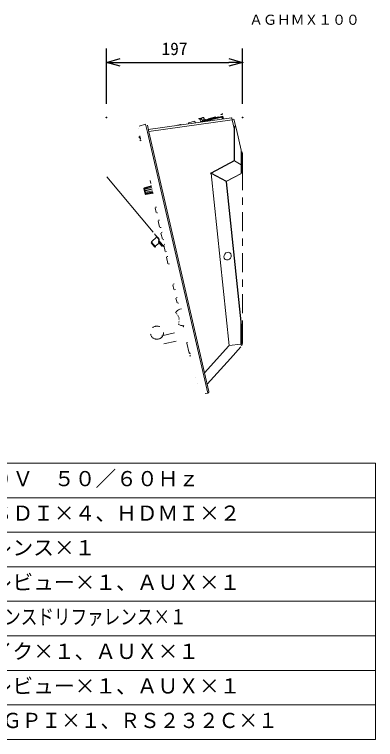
# Model space of a CAD drawing. Units: millimetres, scale not verified. Extents: x -63 to 62, y -56 to 57.
# Drawn here: x 10.3 to 62.5, y -56.5 to 48.4 of the extents above; entities that cross this region are included whole.
import ezdxf
from ezdxf.enums import TextEntityAlignment as Align

# ---------------------------------------------------------------- set-up
doc = ezdxf.new("R2010")
doc.units = ezdxf.units.MM
doc.header["$LTSCALE"] = 0.125
doc.header["$PDMODE"] = 32
doc.header["$PDSIZE"] = 0.0625
doc.linetypes.add('USER1', pattern=[47.5, 22, -8.5, 8.5, -8.5])
for name, color, linetype in [('0-0_0', 7, 'Continuous'), ('0-2_MOJI1', 7, 'Continuous'), ('0-3_TOUROKU', 7, 'Continuous'), ('0-4_DEFPOINTS', 7, 'Continuous'), ('0-6_SUNPO', 7, 'Continuous')]:
    doc.layers.add(name, color=color, linetype=linetype)
doc.layers.add('0-1_WAKU', color=1, linetype='Continuous', lineweight=18)
doc.layers.add('0-5_GAIKEI', color=1, linetype='Continuous', lineweight=18)
doc.styles.add('ＭＳ ゴシック', font='')
doc.styles.get('ＭＳ ゴシック').set_extended_font_data('MS Gothic')

# ---------------------------------------------------------------- blocks, each defined once
blk = doc.blocks.new('_OPEN30')
at = {"layer": '0-0_0'}
blk.add_line((0, 0), (-1, 0), dxfattribs=at)
blk.add_lwpolyline([(-1, 0.26795), (0, 0), (-1, -0.26795)], dxfattribs=at)
blk = doc.blocks.new('D5')
at = {"layer": '0-4_DEFPOINTS'}
for p in [(41.1202, 46.2364), (21.4202, 38.2364), (41.1202, 38.2364)]:
    blk.add_point(p, dxfattribs=at)
at = {"layer": '0-6_SUNPO'}
for p, q in [((21.4202, 40.2364), (21.4202, 48.2364)), ((41.1202, 40.2364), (41.1202, 48.2364)), ((23.4202, 46.2364), (39.1202, 46.2364))]:
    blk.add_line(p, q, dxfattribs=at)
at = {"layer": '0-6_SUNPO', "xscale": 2, "yscale": 2, "rotation": 180}
blk.add_blockref('_OPEN30', (21.4202, 46.2364), dxfattribs=at)
at = {"layer": '0-6_SUNPO', "xscale": 2, "yscale": 2}
blk.add_blockref('_OPEN30', (41.1202, 46.2364), dxfattribs=at)
at = {"layer": '0-6_SUNPO', "style": 'ＭＳ ゴシック'}
blk.add_text('197', height=1.833, dxfattribs=at).set_placement((29.3952, 46.7364), align=Align.BOTTOM_LEFT)

msp = doc.modelspace()

# ---------------------------------------------------------------- linework, layer by layer
at = {"layer": '0-1_WAKU', "color": 4}
for p, q in [((62.4936, -16.4962), (-62.5064, -16.4962)), ((62.4936, -56.4962), (62.4936, -16.4962)), ((-62.5064, -56.4962), (62.4936, -56.4962))]:
    msp.add_line(p, q, dxfattribs=at)
at = {"layer": '0-1_WAKU'}
for p, q in [((-62.5064, -21.4962), (62.4936, -21.4962)), ((-62.5064, -26.4962), (62.4936, -26.4962)), ((-62.5064, -31.4962), (62.4936, -31.4962)), ((-62.5064, -36.4962), (62.4936, -36.4962)), ((-62.5064, -41.4962), (62.4936, -41.4962)), ((-62.5064, -46.4962), (62.4936, -46.4962)), ((-62.5064, -51.4962), (62.4936, -51.4962))]:
    msp.add_line(p, q, dxfattribs=at)
at = {"layer": '0-5_GAIKEI'}
for p, q in [((37.2795, 32.9678), (40.2416, 33.6517)), ((39.7855, 33.649), (37.8868, 33.2107)), ((39.3602, 33.6021), (38.2884, 33.3547)), ((39.3714, 33.5534), (39.3602, 33.6021)), ((39.808, 33.5516), (39.7855, 33.649)), ((40.2416, 33.6517), (40.2709, 33.6584)), ((40.2416, 33.6517), (40.2641, 33.5542)), ((40.4148, 33.7019), (40.3738, 33.6925)), ((40.3908, 33.5835), (40.4497, 33.3283)), ((40.4994, 33.3353), (40.4148, 33.7019)), ((29.5013, 31.4184), (29.2356, 32.5691)), ((41.7455, 33.2089), (29.7019, 31.5162)), ((36.3482, 32.9786), (35.4226, 32.7649)), ((35.4226, 32.7649), (35.4546, 32.6263)), ((36.3989, 32.759), (36.3482, 32.9786)), ((36.9475, 33.3838), (37.0449, 33.4063)), ((36.9475, 33.3838), (36.9587, 33.3351)), ((37.0561, 33.3576), (36.9587, 33.3351)), ((37.0449, 33.4063), (37.0561, 33.3576)), ((37.0561, 33.3576), (37.3972, 33.4363)), ((37.0591, 33.3201), (37.212, 32.943)), ((37.2047, 32.9608), (37.1993, 32.9596)), ((37.2046, 32.9368), (37.1993, 32.9596)), ((37.2503, 32.9611), (37.2795, 32.9678)), ((37.2986, 32.8855), (37.2795, 32.9678)), ((37.4651, 33.0107), (37.3236, 33.3597)), ((37.3859, 33.485), (37.4834, 33.5075)), ((37.4946, 33.4588), (37.3972, 33.4363)), ((40.2641, 33.5542), (37.4743, 32.9101)), ((37.4819, 33.0672), (37.6967, 33.1168)), ((37.4819, 33.0672), (37.486, 33.0378)), ((37.4834, 33.5075), (37.5321, 33.5188)), ((37.4834, 33.5075), (37.4946, 33.4588)), ((37.4946, 33.4588), (37.5433, 33.47)), ((37.5321, 33.5188), (37.5801, 33.5299)), ((37.5321, 33.5188), (37.5433, 33.47)), ((37.5914, 33.4811), (37.5433, 33.47)), ((37.642, 33.226), (37.5859, 33.213)), ((37.6514, 33.4437), (37.6986, 33.239)), ((37.6748, 33.2115), (37.6967, 33.1168)), ((37.6967, 33.1168), (37.9116, 33.1664)), ((37.6967, 33.1168), (37.7034, 33.088)), ((37.697, 33.4651), (37.6987, 33.4655)), ((37.7542, 33.2519), (37.698, 33.2389)), ((37.7001, 33.4549), (37.7473, 33.2503)), ((37.7034, 33.088), (37.9207, 33.1382)), ((37.9207, 33.1382), (37.9116, 33.1664)), ((38.2884, 33.3547), (38.2996, 33.306)), ((40.2933, 33.561), (40.2641, 33.5542)), ((40.3205, 33.3101), (40.2641, 33.5542)), ((40.3503, 33.3143), (40.2933, 33.561)), ((42.0225, 33.2728), (41.7455, 33.2089)), ((42.0365, 31.9482), (41.7455, 33.2089)), ((33.849, 32.4016), (33.8384, 32.3992)), ((34.3118, 32.5085), (33.849, 32.4016)), ((33.8492, 32.4007), (33.849, 32.4016)), ((34.3214, 32.467), (34.3118, 32.5085)), ((42.0365, 27.2962), (42.0365, 31.9482)), ((42.1029, 27.255), (42.1029, 32.2022)), ((29.5013, 31.4184), (38.2251, -6.3686)), ((38.7213, 25.5335), (42.0365, 27.2962)), ((43.05, 26.658), (42.1031, 27.255)), ((38.7147, 25.407), (41.3308, 0.5164)), ((40.8925, 24.2464), (38.7147, 25.407)), ((40.9632, 24.3375), (43.0462, 25.445)), ((40.9744, 24.3086), (42.9969, 25.384)), ((43.0203, 3.9651), (40.8927, 24.2073)), ((40.9218, 24.2302), (40.9217, 24.2295)), ((43.05, 3.9625), (40.9219, 24.2099)), ((41.3662, 19.9821), (40.9219, 24.2099)), ((28.9457, 23.2336), (28.9457, 23.2336)), ((28.9457, 23.2336), (28.9457, 23.2336)), ((28.9457, 23.2336), (28.9457, 23.2336)), ((29.0369, 23.283), (28.9644, 23.2636)), ((29.1556, 22.4354), (28.9644, 23.2636)), ((28.9944, 23.2449), (28.9944, 23.2449)), ((28.9944, 23.2449), (28.9944, 23.2449)), ((28.9944, 23.2449), (28.9944, 23.2449)), ((29.0856, 23.2943), (29.0131, 23.2749)), ((29.2043, 22.4467), (29.0131, 23.2749)), ((29.0373, 23.2814), (29.0273, 23.3243)), ((29.0373, 23.2813), (29.0273, 23.3243)), ((29.0507, 23.3618), (29.0274, 23.3243)), ((29.0373, 23.2813), (29.0369, 23.283)), ((30.0639, 23.6355), (29.0507, 23.3617)), ((29.0519, 23.3565), (29.0967, 23.3686)), ((29.0995, 23.373), (29.0761, 23.3356)), ((29.278, 22.461), (29.0856, 23.2943)), ((30.0836, 23.6389), (29.0994, 23.373)), ((29.1006, 23.3678), (30.085, 23.633)), ((29.1035, 23.3552), (30.0879, 23.6204)), ((29.1169, 23.2971), (29.1035, 23.3552)), ((29.1169, 23.2971), (30.1027, 23.5562)), ((29.1251, 23.2615), (30.111, 23.5205)), ((29.1497, 23.1552), (30.1382, 23.4028)), ((29.1933, 22.9664), (30.1851, 23.1996)), ((29.2072, 22.9061), (30.199, 23.1392)), ((30.0526, 23.6843), (30.0643, 23.6337)), ((30.0643, 23.6337), (30.0526, 23.6843)), ((30.0676, 23.7083), (30.0527, 23.6843)), ((30.0643, 23.6338), (30.0639, 23.6355)), ((29.1556, 22.4354), (29.2293, 22.4497)), ((29.2043, 22.4467), (29.278, 22.461)), ((29.2289, 22.4514), (29.2289, 22.4514)), ((29.2293, 22.4497), (29.2289, 22.4514)), ((29.2388, 22.4084), (29.2513, 22.4006)), ((29.2513, 22.4006), (29.2512, 22.4006)), ((29.2534, 22.7058), (30.2488, 22.9236)), ((30.3259, 22.5897), (29.2759, 22.3861)), ((29.2821, 22.5816), (30.2805, 22.7862)), ((29.2875, 22.4197), (29.3, 22.4119)), ((29.2925, 22.5365), (30.2909, 22.741)), ((29.312, 22.4521), (29.2925, 22.5365)), ((29.3, 22.4119), (29.3, 22.4119)), ((29.312, 22.4521), (30.3125, 22.6476)), ((29.3177, 22.4273), (30.3182, 22.6228)), ((30.3062, 22.5858), (30.3067, 22.584)), ((30.3067, 22.5841), (30.3063, 22.5857)), ((30.3181, 22.5343), (30.3421, 22.5193)), ((30.7701, 19.7765), (30.6176, 20.4369)), ((30.6769, 20.5327), (30.7943, 20.5609)), ((30.6769, 20.5327), (30.6769, 20.5324)), ((30.8652, 19.7167), (30.8654, 19.7164)), ((30.8654, 19.7164), (30.9832, 19.7426)), ((31.2595, 17.6567), (31.0505, 18.5619)), ((31.1098, 18.6577), (31.2272, 18.6858)), ((31.4726, 17.6227), (31.3548, 17.5966)), ((31.6644, 15.9028), (31.4554, 16.808)), ((31.5147, 16.9038), (31.6321, 16.932)), ((30.8585, 16.2495), (30.0874, 15.5523)), ((30.8315, 16.3283), (30.5213, 16.6981)), ((30.8315, 16.3283), (30.5213, 16.6981)), ((30.8315, 16.3283), (30.5213, 16.6981)), ((30.8315, 16.3283), (30.5213, 16.6981)), ((30.8315, 16.3283), (30.5213, 16.6981)), ((30.8315, 16.3283), (30.5213, 16.6981)), ((30.8315, 16.3284), (30.743, 16.4338)), ((30.8316, 16.3283), (30.743, 16.4338)), ((30.8315, 16.3284), (30.743, 16.4338)), ((30.8316, 16.3283), (30.743, 16.4338)), ((30.8315, 16.3284), (30.743, 16.4338)), ((30.8316, 16.3283), (30.743, 16.4338)), ((30.8315, 16.3284), (30.743, 16.4338)), ((30.8316, 16.3283), (30.743, 16.4338)), ((30.8315, 16.3284), (30.743, 16.4338)), ((30.8316, 16.3283), (30.743, 16.4338)), ((30.7866, 16.3352), (30.8079, 16.3565)), ((30.9482, 16.1425), (30.7866, 16.3352)), ((30.9729, 16.1598), (30.8079, 16.3565)), ((30.8354, 16.3237), (30.8079, 16.3565)), ((30.8354, 16.3237), (30.8079, 16.3565)), ((30.8354, 16.3237), (30.8079, 16.3565)), ((30.9729, 16.1598), (30.9081, 16.2371)), ((30.9729, 16.1598), (30.9234, 16.2188)), ((30.9729, 16.1598), (30.9234, 16.2188)), ((30.9729, 16.1598), (30.9234, 16.2188)), ((30.9246, 16.2174), (30.9234, 16.2188)), ((31.2283, 15.8554), (30.9496, 16.1876)), ((31.1281, 15.9748), (30.9496, 16.1876)), ((30.953, 16.1369), (31.1346, 15.9204)), ((31.1357, 15.9228), (31.0886, 15.8143)), ((31.0886, 15.8143), (31.0886, 15.8143)), ((31.1879, 15.6702), (31.0932, 15.7831)), ((31.8775, 15.8688), (31.7597, 15.8427)), ((30.5663, 14.7775), (30.0519, 15.3905)), ((30.0519, 15.3905), (30.0519, 15.3905)), ((30.0519, 15.3905), (30.0519, 15.3905)), ((30.0519, 15.3905), (30.0519, 15.3905)), ((30.1125, 15.4739), (30.055, 15.4257)), ((30.0874, 15.5523), (30.0836, 15.5084)), ((30.6588, 14.8228), (30.0836, 15.5084)), ((30.6014, 14.7746), (30.6588, 14.8228)), ((31.217, 15.3555), (30.6392, 14.8946)), ((30.6392, 14.8946), (30.6949, 14.8283)), ((31.1362, 15.4518), (31.0979, 15.4196)), ((31.0979, 15.4196), (31.1622, 15.343)), ((31.1201, 15.4709), (31.6022, 14.8964)), ((31.6727, 14.8902), (31.1263, 15.5414)), ((31.1622, 15.343), (31.2005, 15.3752)), ((31.904, 14.8168), (31.1879, 15.6702)), ((32.0693, 14.149), (31.8603, 15.0541)), ((31.9196, 15.1499), (32.037, 15.1781)), ((32.2824, 14.115), (32.1646, 14.0888)), ((32.4742, 12.3951), (32.2653, 13.3003)), ((32.3245, 13.3961), (32.4419, 13.4242)), ((32.4797, 12.3713), (32.4742, 12.3951)), ((32.5749, 12.3115), (32.575, 12.3112)), ((32.575, 12.3112), (32.6928, 12.3373)), ((33.3368, 8.659), (33.1843, 9.3194)), ((33.2436, 9.4152), (33.361, 9.4433)), ((33.2436, 9.4152), (33.2436, 9.4149)), ((33.4319, 8.5992), (33.4321, 8.5989)), ((33.4321, 8.5989), (33.5499, 8.625)), ((33.7867, 6.7102), (33.6342, 7.3706)), ((33.6935, 7.4664), (33.8109, 7.4946)), ((33.6935, 7.4664), (33.6935, 7.4661)), ((33.8818, 6.6504), (33.882, 6.6501)), ((33.882, 6.6501), (33.9998, 6.6763)), ((34.2091, 5.7701), (34.4315, 5.8214)), ((43.0203, 0.7015), (43.0203, 3.9651)), ((43.05, 0.6937), (43.05, 3.9625)), ((43.05, 3.6801), (43.2, 3.5935)), ((43.2, 3.4301), (43.05, 3.4301)), ((43.2, 3.5935), (43.2, 3.4301)), ((43.2, 3.4071), (43.28, 3.4071)), ((43.28, 3.2071), (43.2, 3.2071)), ((37.7664, -3.4151), (41.2689, 0.4748)), ((41.3308, 0.5164), (43.0203, 0.7015)), ((43.2, 1.0231), (43.28, 1.0231))]:
    msp.add_line(p, q, dxfattribs=at)
at = {"layer": '0-5_GAIKEI', "color": 7}
for p, q in [((29.2356, 32.5691), (28.3246, 32.2731)), ((29.6344, 31.8083), (41.6884, 33.5024)), ((42.0225, 33.2728), (42.0929, 32.9679)), ((42.0225, 33.2728), (42.3683, 31.7748)), ((28.1582, 31.9791), (28.1582, 31.9791)), ((29.4923, 32.4239), (29.7132, 31.4673)), ((42.3683, 31.7748), (43.05, 28.8223)), ((28.2837, 30.7242), (28.3992, 30.8021)), ((28.4082, 30.7632), (28.2927, 30.6852)), ((28.2927, 30.6852), (28.3175, 30.578)), ((28.3175, 30.578), (28.3449, 30.5742)), ((28.3913, 30.8362), (28.3913, 30.8362)), ((28.407, 30.8347), (28.3924, 30.8314)), ((28.4228, 30.6998), (28.3924, 30.8314)), ((28.4025, 30.8542), (28.4171, 30.8576)), ((28.4025, 30.8542), (28.4171, 30.8576)), ((28.4171, 30.8576), (28.4025, 30.8543)), ((28.4025, 30.8542), (28.407, 30.8347)), ((28.407, 30.8347), (28.4216, 30.8381)), ((28.407, 30.8347), (28.434, 30.7178)), ((28.4955, 30.3848), (28.4228, 30.6998)), ((28.434, 30.7178), (28.4486, 30.7212)), ((28.434, 30.7178), (28.5081, 30.3968)), ((29.7132, 31.4673), (37.7664, -3.4151)), ((43.05, 26.658), (43.05, 28.8223)), ((43.05, 28.6193), (43.2, 28.5327)), ((43.2, 28.3693), (43.05, 28.3693)), ((43.2, 28.5327), (43.2, 28.3693)), ((43.2, 28.3463), (43.28, 28.3463)), ((43.28, 28.3463), (43.28, 28.1463)), ((43.28, 28.1463), (43.2, 28.1463)), ((43.05, 25.4723), (43.05, 26.658)), ((43.2, 25.5759), (43.05, 25.4893)), ((43.2, 25.7623), (43.28, 25.7623)), ((43.2, 25.7393), (43.2, 25.5759)), ((43.28, 25.9623), (43.28, 25.7623)), ((30.3284, 16.9279), (23.6333, 24.9457)), ((23.6333, 24.9457), (23.6333, 24.9457)), ((30.0039, 23.9844), (29.9015, 24.428)), ((34.2091, 5.77), (34.1744, 5.7917)), ((33.7156, 5.132), (33.7312, 5.1451)), ((33.7762, 5.0915), (33.7606, 5.0783)), ((33.8522, 4.95), (33.8697, 4.9605)), ((33.9057, 4.9005), (33.8882, 4.89)), ((33.9586, 4.7489), (33.9775, 4.7565)), ((34.0037, 4.6916), (33.9848, 4.6839)), ((34.0284, 4.5481), (34.0772, 4.5593)), ((34.0996, 4.4619), (34.0509, 4.4506)), ((34.0713, 4.3094), (34.0916, 4.3108)), ((34.0965, 4.241), (34.0761, 4.2396)), ((34.0455, 3.7838), (34.0257, 3.7887)), ((34.0426, 3.8567), (34.0624, 3.8517)), ((34.089, 4.0104), (34.0687, 4.0122)), ((34.0748, 4.0819), (34.0951, 4.0801)), ((34.6514, 3.3203), (34.6338, 3.3964)), ((34.7232, 3.3369), (34.6514, 3.3203)), ((34.657, 3.2959), (34.6514, 3.3203)), ((34.7095, 3.3963), (34.7232, 3.3369)), ((34.7232, 3.3369), (34.7686, 3.3465)), ((34.7273, 3.3969), (34.7489, 3.4316)), ((34.791, 3.2491), (34.7457, 3.2395)), ((43.28, 3.4071), (43.28, 3.2071)), ((43.28, 1.0231), (43.28, 3.2071)), ((31.601, 1.9328), (33.4006, 2.3483)), ((33.6712, 1.1792), (31.8727, 0.764)), ((35.2199, 0.858), (35.2143, 0.8824)), ((35.5512, -0.5772), (35.2199, 0.858)), ((35.2692, 0.972), (35.3141, 0.9832)), ((43.0243, 0.3432), (41.4996, -1.3501)), ((43.2, 0.6367), (43.05, 0.5501)), ((43.2, 0.8231), (43.28, 0.8231)), ((43.2, 0.8001), (43.2, 0.6367)), ((43.28, 1.0231), (43.28, 0.8231)), ((35.623, -0.5606), (35.5512, -0.5772)), ((35.5568, -0.6015), (35.5512, -0.5772)), ((35.7612, -0.9531), (35.6007, -0.9843)), ((35.623, -0.5606), (35.6684, -0.551)), ((35.6908, -0.6484), (35.6455, -0.658)), ((41.4996, -1.3501), (38.1488, -5.0716)), ((36.4732, -4.0367), (36.4733, -4.0372)), ((37.7664, -3.4151), (38.3922, -6.1256)), ((36.7793, -4.991), (36.7793, -4.991)), ((38.2251, -6.3686), (37.876, -6.4177))]:
    msp.add_line(p, q, dxfattribs=at)
at = {"layer": '0-5_GAIKEI', "color": 7, "linetype": 'USER1'}
msp.add_line((43.28, 25.7623), (43.28, 3.4071), dxfattribs=at)
at = {"layer": '0-5_GAIKEI'}
for points in [[(37.3972, 33.4363), (37.3859, 33.485), (37.0449, 33.4063)], [(37.486, 33.0378), (37.7034, 33.088), (37.7083, 33.0668)], [(42.1032, 27.2548), (38.7519, 25.4729), (40.9277, 24.3134)], [(30.3067, 22.5839), (30.3181, 22.5344), (30.3181, 22.5344), (30.3063, 22.5858)], [(30.9729, 16.1598), (30.8354, 16.3237), (30.8079, 16.3565)], [(31.2259, 15.6249), (31.1263, 15.5414), (31.1201, 15.4709)], [(31.7723, 14.9738), (31.6727, 14.8902), (31.6022, 14.8964)], [(43.2, 3.4301), (43.2, 0.8001), (43.05, 0.8001)]]:
    msp.add_lwpolyline(points, dxfattribs=at)
at = {"layer": '0-5_GAIKEI', "color": 7}
for points in [[(43.2, 28.3693), (43.2, 25.7393), (43.05, 25.7393)], [(43.2, 25.9623), (43.28, 25.9623), (43.28, 28.1463)]]:
    msp.add_lwpolyline(points, dxfattribs=at)
at = {"layer": '0-5_GAIKEI', "color": 7, "linetype": 'USER1'}
msp.add_circle((30.8834, 2.3829), 0.95, dxfattribs=at)
at = {"layer": '0-5_GAIKEI'}
for centre, radius, start, end in [((40.2933, 33.561), 0.1, 13, 103), ((37.2728, 32.8636), 0.1, 103, 177.61847), ((37.6106, 33.0853), 0.13, 136.35753, 187.99998), ((37.5058, 33.0406), 0.02, 188, 283), ((37.6026, 33.4324), 0.1, 13, 103), ((37.7879, 33.1263), 0.13, 18.00002, 69.63701), ((37.9017, 33.132), 0.02, 283, 18), ((41.0916, 24.2282), 0.2, 174.76286, 186), ((41.0213, 24.2203), 0.1, 174.76284, 186), ((41.0571, 24.1609), 0.2, 118, 130.31844), ((41.0213, 24.2203), 0.1, 130.31859, 133.48807), ((41.0213, 24.2203), 0.1, 118, 130.31844)]:
    msp.add_arc(centre, radius, start, end, dxfattribs=at)
at = {"layer": '0-5_GAIKEI', "color": 7}
for centre, radius, start, end in [((28.4059, 30.8396), 0.015, 103, 193), ((28.4059, 30.8396), 0.015, 103, 193), ((28.4374, 30.7032), 0.015, 103, 193), ((42.95, 25.4723), 0.1, 298, 344.16734), ((42.95, 25.4723), 0.1, 344.16734, 0), ((34.6738, 4.6458), 1.25, 113.5501, 150.4886), ((34.6738, 4.6458), 1.25, 235.5114, 272.4499), ((35.2873, 0.8992), 0.075, 104, 193), ((38.1973, -6.1706), 0.2, 278, 13)]:
    msp.add_arc(centre, radius, start, end, dxfattribs=at)
at = {"layer": '0-5_GAIKEI'}
for centre, major_axis, ratio, start_param, end_param in [((40.2185, 34.0708), (0.1205, 0.0489), 0.926307, 3.3796955, 5.92939303), ((40.2185, 34.0708), (0.1205, 0.0489), 0.926307, 5.92939303, 5.98790542), ((37.1796, 33.3689), (-0.1205, -0.0488), 0.92601, 0, 0.06031558), ((37.1796, 33.3689), (-0.1205, -0.0488), 0.92601, 0.06031502, 2.55307098), ((41.7302, 33.2053), (0.0418, -0.2971), 0.052137, 1.57535772, 3.14159265), ((42.3845, 30.3712), (0.2271, -1.9378), 0.108076, 2.36815616, 3.46264114), ((42.0314, 27.2951), (-0.1, 0.0601), 0.031185, 3.93136449, 4.68010764), ((38.957, 25.3271), (-0.2952, 0.1478), 0.605563, 5.87677452, 6.65265648), ((38.6443, 25.3992), (-0.0995, -0.0105), 0.006387, 3.92653287, 4.66041974), ((38.9519, 25.3259), (-0.2369, 0.1219), 0.375138, 5.88042243, 6.65630439), ((38.7162, 25.5323), (-0.0469, 0.0883), 0.050557, 3.94736477, 4.69884302), ((40.8222, 24.2386), (0.0996, -0.0091), 0.197358, 6.28318531, 7.08835523), ((40.8224, 24.1994), (0.0995, 0.0105), 0.006387, 6.28318531, 7.06812552), ((40.8919, 24.3728), (0.0647, -0.0762), 0.153778, 5.4661564, 6.28318531), ((40.9274, 24.3969), (0.0469, -0.0883), 0.050557, 0, 0.80577212), ((42.95, 3.9572), (-0.1, -0.0052), 0.058502, 3.14158796, 3.92959884)]:
    msp.add_ellipse(centre, major_axis=major_axis, ratio=ratio, start_param=start_param, end_param=end_param, dxfattribs=at)
at = {"layer": '0-5_GAIKEI', "color": 7}
for centre, major_axis, ratio, start_param, end_param in [((28.4059, 30.8396), (-0.0146, -0.0034), 0.999977, 5.87217629, 6.28318531), ((28.4059, 30.8396), (-0.0146, -0.0034), 0.999977, 4.71238898, 5.2124699), ((28.5952, 30.1348), (-0.172, 0.1814), 0.037615, 6.28318531, 7.81858703), ((24.5739, 26.3209), (-4.0083, -3.8138), 0.045157, 3.114919, 3.14146003), ((34.7245, 3.3372), (0.0212, -0.0977), 0.013087, 4.71263645, 6.28312819), ((42.95, 0.6937), (0.1, 0), 0.110301, 6.28318531, 7.07425787), ((35.6243, -0.5603), (0.0212, -0.0977), 0.013087, 4.71263645, 6.28312819)]:
    msp.add_ellipse(centre, major_axis=major_axis, ratio=ratio, start_param=start_param, end_param=end_param, dxfattribs=at)
at = {"layer": '0-5_GAIKEI'}
msp.add_ellipse((41.0976, 13.468), major_axis=(-0.3321, -0.4723), ratio=0.890395, dxfattribs=at)

# ---------------------------------------------------------------- block references
at = {"layer": '0-6_SUNPO'}
msp.add_blockref('D5', (2.1597, -4.7267), dxfattribs=at)

# ---------------------------------------------------------------- texts
at = {"layer": '0-2_MOJI1', "style": 'ＭＳ ゴシック'}
for s, p in [('ＡＣ１００Ｖ－２４０Ｖ\u3000５０／６０Ｈｚ', (-20.0064, -20.4962)), ('コンポジット×２、ＳＤＩ×４、ＨＤＭＩ×２', (-20.0064, -25.4962)), ('ＤＶＩ×１、リファレンス×１', (-20.0064, -30.4962)), ('プログラム×１、プレビュー×１、ＡＵＸ×１', (-20.0064, -35.4962)), ('オーディオ×４、マイク×１、ＡＵＸ×１', (-20.0064, -45.4962)), ('オーディオ×１、プレビュー×１、ＡＵＸ×１', (-20.0064, -50.4962))]:
    msp.add_text(s, height=2.199, dxfattribs=at).set_placement(p, align=Align.BOTTOM_LEFT)
for s, width, p in [('マルチビュー×１、アドバンスドリファレンス×１', 0.8, (-20.0064, -40.4962)), ('ＴＡＬＬＹ出力×１、ＧＰＩ×１、ＲＳ２３２Ｃ×１', 0.95, (-20.0064, -55.4962))]:
    msp.add_text(s, height=2.199, dxfattribs=dict(at, width=width)).set_placement(p, align=Align.BOTTOM_LEFT)
at = {"layer": '0-3_TOUROKU', "style": 'ＭＳ ゴシック'}
msp.add_text('ＡＧＨＭＸ１００', height=1.466, dxfattribs=at).set_placement((44.2269, 46.5038), align=Align.BOTTOM_LEFT)

doc.saveas('drawing.dxf')
